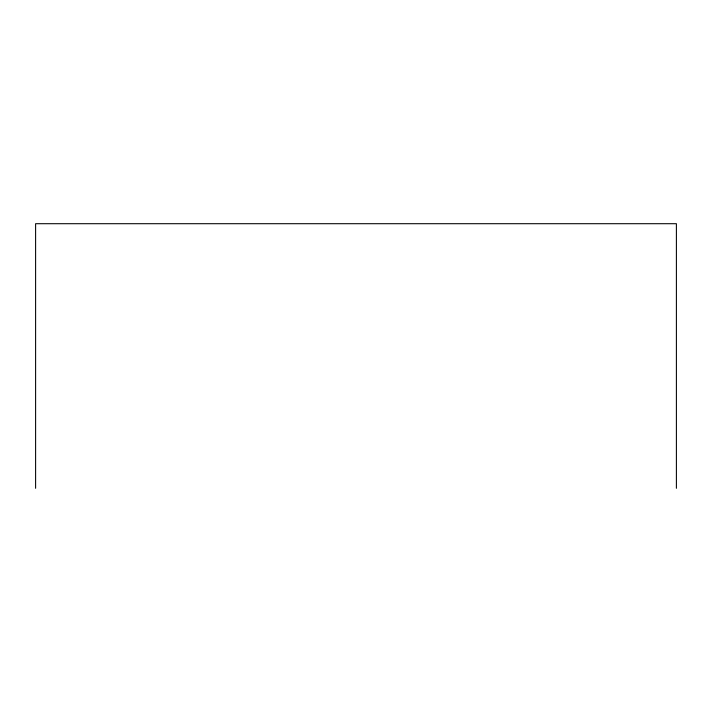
<?xml version="1.0" encoding="UTF-8"?>
<svg xmlns="http://www.w3.org/2000/svg" width="712" height="712" viewBox="0 0 712 712"><rect width="100%" height="100%" fill="white"/><g stroke="black" fill="none" stroke-linecap="round" stroke-linejoin="round"><path stroke-width="1.07" d="M676.4 488.298L676.4 223.702L35.6 223.702L35.6 488.298"/></g></svg>
